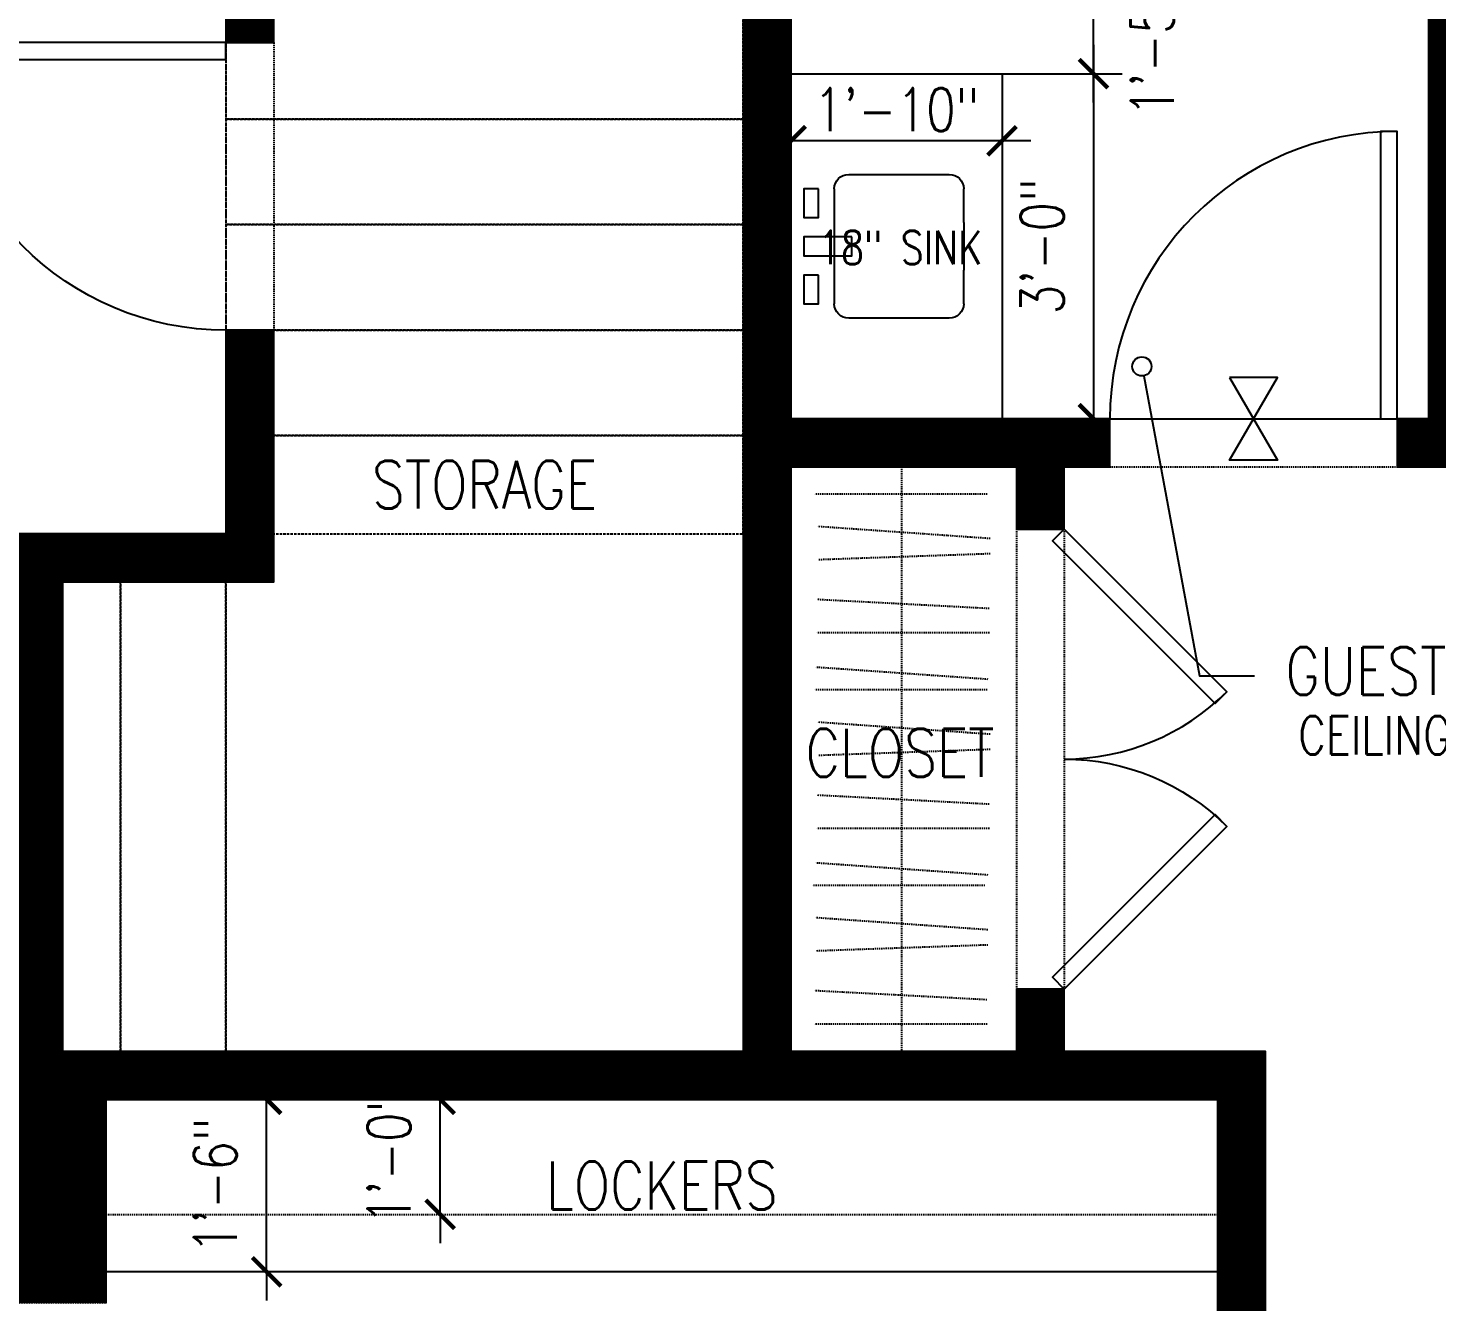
# Model space of a CAD drawing. Header units: inches. Extents: x -1 to 4116, y -71 to 1384.
# Drawn here: x 1164.7 to 1311.7, y 479 to 611.9 of the extents above; entities that cross this region are included whole.
import ezdxf
from ezdxf.enums import TextEntityAlignment as Align

# ---------------------------------------------------------------- set-up
doc = ezdxf.new("R2010")
doc.units = ezdxf.units.IN
doc.header["$MEASUREMENT"] = 0
doc.linetypes.add('DASHED2', pattern=[0.375, 0.25, -0.125])
doc.linetypes.add('HIDDEN2', pattern=[0.1875, 0.125, -0.0625])
doc.layers.get('DEFPOINTS').update_dxf_attribs({"color": 92, "lineweight": 15})
for name, color, linetype in [('A-ANNO', 3, 'Continuous'), ('A-ANNO-CLNG-HT-NEW', 2, 'Continuous'), ('A-ANNO-ROOMTAG-NEW', 2, 'Continuous'), ('A-CASE-NEW', 2, 'Continuous'), ('A-CASE-OVER', 1, 'HIDDEN2'), ('A-CLNG-HEAD', 1, 'HIDDEN2'), ('A-DIM-CONS', 2, 'Continuous'), ('A-DOOR-NEW', 2, 'Continuous'), ('A-FLOR-SILL', 8, 'Continuous'), ('A-FLOR-STRS', 2, 'Continuous'), ('A-PFIX', 2, 'Continuous'), ('A-WALL-HTCH-F', 252, 'Continuous'), ('A-WALL-NEW', 4, 'Continuous')]:
    doc.layers.add(name, color=color, linetype=linetype)
doc.styles.add('ccTXT', font='ROMANS.shx', dxfattribs={"width": 0.8})
doc.dimstyles.new('DIM48$0', dxfattribs={"dimscale": 48, "dimtxt": 0.09375, "dimasz": 0.0625, "dimexe": 0.0625, "dimexo": 0.0625, "dimgap": 0.0625, "dimtad": 0, "dimdec": 8, "dimrnd": 0.125, "dimzin": 3, "dimdsep": 46, "dimlunit": 4, "dimtxsty": 'ccTXT', "dimblk": 'ARCHTICK', "dimblk1": 'ARCHTICK', "dimblk2": 'ARCHTICK', "dimsah": 1, "dimcen": 0.09375, "dimdle": 0.0625, "dimclrd": 2, "dimclre": 1, "dimclrt": 256, "dimadec": 0, "dimazin": 0, "dimtfac": 0.6, "dimtdec": 4, "dimtix": 1, "dimtmove": 2, "dimatfit": 3, "dimldrblk": 'ARCHTICK', "dimfxl": 1, "dimtvp": 1, "dimfrac": 2, "dimtolj": 1, "dimtzin": 0, "dimarcsym": 0})

# ---------------------------------------------------------------- blocks, each defined once
blk = doc.blocks.new('_ArchTick')
at = {"color": 0, "linetype": 'ByBlock', "const_width": 0.15}
blk.add_lwpolyline([(-0.5, -0.5), (0.5, 0.5)], dxfattribs=at)
blk = doc.blocks.new('*D74')
at = {"layer": 'A-DIM-CONS', "color": 2, "lineweight": -2, "transparency": 16777216}
for p, q in [((1189.57, 500.12), (1189.57, 503.12)), ((1189.57, 482.12), (1189.57, 500.12)), ((1189.57, 482.12), (1189.57, 479.12))]:
    blk.add_line(p, q, dxfattribs=at)
at = {"layer": 'DEFPOINTS', "color": 0, "transparency": 16777216}
for p in [(1189.57, 500.12), (1189.57, 500.12), (1189.57, 482.12)]:
    blk.add_point(p, dxfattribs=at)
at = {"layer": 'A-DIM-CONS', "color": 2, "lineweight": -2, "transparency": 16777216, "xscale": 3, "yscale": 3, "zscale": 3}
for p, rotation in [((1189.57, 500.12), 270), ((1189.57, 482.12), 90)]:
    blk.add_blockref('_ArchTick', p, dxfattribs=dict(at, rotation=rotation))
at = {"layer": 'A-DIM-CONS', "transparency": 16777216, "insert": (1184.21, 491.12), "char_height": 4.5, "attachment_point": 5, "rotation": 90, "style": 'ccTXT'}
blk.add_mtext('\\A1;1\'-6"', dxfattribs=at)
blk = doc.blocks.new('*D75')
at = {"layer": 'A-DIM-CONS', "color": 2, "lineweight": -2, "transparency": 16777216}
for p, q in [((1207.69, 500.12), (1207.69, 503.12)), ((1207.69, 488.12), (1207.69, 500.12)), ((1207.69, 488.12), (1207.69, 485.12))]:
    blk.add_line(p, q, dxfattribs=at)
at = {"layer": 'DEFPOINTS', "color": 0, "transparency": 16777216}
for p in [(1207.69, 500.12), (1207.69, 500.12), (1207.69, 488.12)]:
    blk.add_point(p, dxfattribs=at)
at = {"layer": 'A-DIM-CONS', "color": 2, "lineweight": -2, "transparency": 16777216, "xscale": 3, "yscale": 3, "zscale": 3}
for p, rotation in [((1207.69, 500.12), 270), ((1207.69, 488.12), 90)]:
    blk.add_blockref('_ArchTick', p, dxfattribs=dict(at, rotation=rotation))
at = {"layer": 'A-DIM-CONS', "transparency": 16777216, "insert": (1202.34, 494.12), "char_height": 4.5, "attachment_point": 5, "rotation": 90, "style": 'ccTXT'}
blk.add_mtext('\\A1;1\'-0"', dxfattribs=at)
blk = doc.blocks.new('*U120')
at = {"linetype": 'ByBlock'}
blk.add_lwpolyline([(0, 0), (0, -30), (-1.75, -30), (-1.75, 0)], close=True, dxfattribs=at)
blk.add_arc((0, 0), 30, 180, 270, dxfattribs=at)
blk = doc.blocks.new('*U105')
at = {"color": 0}
for p, q in [((16.5, 7.5), (6, 7.5)), ((4.5, -2.5), (4.5, 2.5)), ((18, -2.5), (18, 2.5)), ((6, -7.5), (16.5, -7.5))]:
    blk.add_line(p, q, dxfattribs=at)
at = {"color": 0, "linetype": 'ByBlock'}
for p, q in [((4.5, 2.5), (4.5, 6)), ((18, 6), (18, 2.5)), ((4.5, -6), (4.5, -2.5)), ((18, -2.5), (18, -6))]:
    blk.add_line(p, q, dxfattribs=at)
for centre, start, end in [((6, 6), 90, 180), ((16.5, 6), 0, 90), ((6, -6), 180, 270), ((16.5, -6), 270, 0)]:
    blk.add_arc(centre, 1.5, start, end, dxfattribs=at)
blk = doc.blocks.new('*U103')
at = {"color": 0, "linetype": 'ByBlock'}
for points in [[(-6, -0.5), (-6, 1), (-3, 1), (-3, -0.5)], [(-1, -4), (-1, 1), (1, 1), (1, -4)], [(3, -0.5), (3, 1), (6, 1), (6, -0.5)]]:
    blk.add_lwpolyline(points, close=True, dxfattribs=at)
blk = doc.blocks.new('*U180')
at = {"linetype": 'ByBlock'}
blk.add_lwpolyline([(0, 0), (-16.97, -16.97), (-18.21, -15.73), (-1.24, 1.24)], close=True, dxfattribs=at)
blk.add_arc((0, 0), 24, 180, 225, dxfattribs=at)
blk = doc.blocks.new('*U179')
at = {"linetype": 'ByBlock'}
blk.add_lwpolyline([(0, 0), (-16.97, -16.97), (-18.21, -15.73), (-1.24, 1.24)], close=True, dxfattribs=at)
blk.add_arc((0, 0), 24, 180, 225, dxfattribs=at)
blk = doc.blocks.new('*U184')
at = {"linetype": 'ByBlock'}
blk.add_lwpolyline([(0, 0), (0, 29.99), (-1.75, 29.99), (-1.75, 0)], close=True, dxfattribs=at)
blk.add_arc((0, 0), 29.99, 90, 180, dxfattribs=at)
blk = doc.blocks.new('*U283')
at = {"layer": 'A-FLOR-SILL'}
blk.add_line((-15, 0), (15, 0), dxfattribs=at)
blk.add_lwpolyline([(-2.51, 4.32), (2.51, -4.32), (-2.51, -4.32), (2.51, 4.32)], close=True, dxfattribs=at)
blk = doc.blocks.new('*D545')
at = {"layer": 'A-DIM-CONS', "color": 2, "lineweight": -2, "transparency": 16777216}
blk.add_line((1269.31, 600.13), (1241.31, 600.13), dxfattribs=at)
at = {"layer": 'DEFPOINTS', "color": 0, "transparency": 16777216}
for p in [(1244.31, 600.13), (1244.31, 600.13), (1266.31, 600.13)]:
    blk.add_point(p, dxfattribs=at)
at = {"layer": 'A-DIM-CONS', "color": 2, "lineweight": -2, "transparency": 16777216, "xscale": 3, "yscale": 3, "zscale": 3, "rotation": 180}
blk.add_blockref('_ArchTick', (1244.31, 600.13), dxfattribs=at)
at = {"layer": 'A-DIM-CONS', "color": 2, "lineweight": -2, "transparency": 16777216, "xscale": 3, "yscale": 3, "zscale": 3}
blk.add_blockref('_ArchTick', (1266.31, 600.13), dxfattribs=at)
at = {"layer": 'A-DIM-CONS', "transparency": 16777216, "insert": (1255.31, 603.38), "char_height": 4.5, "attachment_point": 5, "style": 'ccTXT'}
blk.add_mtext('\\A1;1\'-10"', dxfattribs=at)
blk = doc.blocks.new('*D546')
at = {"layer": 'A-DIM-CONS', "color": 2, "lineweight": -2, "transparency": 16777216}
blk.add_line((1275.86, 610.12), (1275.86, 568.12), dxfattribs=at)
at = {"layer": 'A-DIM-CONS', "color": 1, "lineweight": -2, "transparency": 16777216}
for p, q in [((1269.31, 607.12), (1278.86, 607.12)), ((1269.31, 571.12), (1278.86, 571.12))]:
    blk.add_line(p, q, dxfattribs=at)
at = {"layer": 'DEFPOINTS', "color": 0, "transparency": 16777216}
for p in [(1266.31, 607.12), (1266.31, 571.12), (1275.86, 571.12)]:
    blk.add_point(p, dxfattribs=at)
at = {"layer": 'A-DIM-CONS', "color": 2, "lineweight": -2, "transparency": 16777216, "xscale": 3, "yscale": 3, "zscale": 3}
for p, rotation in [((1275.86, 607.12), 90), ((1275.86, 571.12), 270)]:
    blk.add_blockref('_ArchTick', p, dxfattribs=dict(at, rotation=rotation))
at = {"layer": 'A-DIM-CONS', "transparency": 16777216, "insert": (1270.51, 589.12), "char_height": 4.5, "attachment_point": 5, "rotation": 90, "style": 'ccTXT'}
blk.add_mtext('\\A1;3\'-0"', dxfattribs=at)
blk = doc.blocks.new('*D554')
at = {"layer": 'A-DIM-CONS', "color": 2, "lineweight": -2, "transparency": 16777216}
blk.add_line((1275.86, 604.12), (1275.86, 627.37), dxfattribs=at)
at = {"layer": 'A-DIM-CONS', "color": 1, "lineweight": -2, "transparency": 16777216}
for p, q in [((1247.31, 624.37), (1278.86, 624.37)), ((1247.31, 607.12), (1278.86, 607.12))]:
    blk.add_line(p, q, dxfattribs=at)
at = {"layer": 'DEFPOINTS', "color": 0, "transparency": 16777216}
for p in [(1244.31, 624.37), (1275.86, 624.37), (1244.31, 607.12)]:
    blk.add_point(p, dxfattribs=at)
at = {"layer": 'A-DIM-CONS', "color": 2, "lineweight": -2, "transparency": 16777216, "xscale": 3, "yscale": 3, "zscale": 3}
for p, rotation in [((1275.86, 624.37), 90), ((1275.86, 607.12), 270)]:
    blk.add_blockref('_ArchTick', p, dxfattribs=dict(at, rotation=rotation))
at = {"layer": 'A-DIM-CONS', "transparency": 16777216, "insert": (1282.73, 615.74), "char_height": 4.5, "attachment_point": 5, "rotation": 90, "style": 'ccTXT'}
blk.add_mtext('\\A1;1\'-5 1/4"', dxfattribs=at)

msp = doc.modelspace()

# ---------------------------------------------------------------- hatches: boundary and pattern name
at = {"layer": 'A-WALL-HTCH-F'}
h = msp.add_hatch(dxfattribs=at)
h.set_pattern_fill('ANSI31', color=256)
h.set_pattern_definition([(45, (344.39756, 69.81976), (-0.088388348, 0.088388348), [])])
h.paths.add_polyline_path([(868.06377117, 1221.86544828), (844.06377117, 1221.86544828), (844.06377117, 1197.86544828), (868.06377117, 1197.86544828)])
h.paths.add_polyline_path([(864.56377117, 1201.36544828), (847.56377117, 1201.36544828), (847.56377117, 1218.36544828), (864.56377117, 1218.36544828)], flags=16)
h.paths.add_polyline_path([(1028.06377117, 1221.86544828), (1004.06377117, 1221.86544828), (1004.06377117, 1197.86544828), (1028.06377117, 1197.86544828)])
h.paths.add_polyline_path([(1007.56377117, 1218.36544828), (1024.56377117, 1218.36544828), (1024.56377117, 1201.36544828), (1007.56377117, 1201.36544828)], flags=16)
h.paths.add_polyline_path([(1188.06377117, 1221.86544828), (1164.06377117, 1221.86544828), (1164.06377117, 1197.86544828), (1188.06377117, 1197.86544828)])
h.paths.add_polyline_path([(1167.56377117, 1218.36544828), (1184.56377117, 1218.36544828), (1184.56377117, 1201.36544828), (1167.56377117, 1201.36544828)], flags=16)
h.paths.add_polyline_path([(1044.06377117, 273.86544828), (1020.06377117, 273.86544828), (1020.06377117, 249.86544828), (1044.06377117, 249.86544828)])
h.paths.add_polyline_path([(1040.56377117, 253.36544828), (1023.56377117, 253.36544828), (1023.56377117, 270.36544828), (1040.56377117, 270.36544828)], flags=16)
h.paths.add_polyline_path([(1163.31377117, 273.86544828), (1152.06377117, 273.86544828), (1152.06377117, 249.86544828), (1163.31377117, 249.86544828), (1163.31377117, 253.36544828), (1155.56377117, 253.36544828), (1155.56377117, 270.36544828), (1163.31377117, 270.36544828)])
h.paths.add_polyline_path([(856.06377117, 326.11544828), (836.31377117, 326.11544828), (836.31377117, 350.07893897), (831.31377117, 350.07893897), (831.31377117, 321.11544828), (856.06377117, 321.11544828)])
h.paths.add_polyline_path([(908.06377117, 326.11544828), (904.06377117, 326.11544828), (904.06377117, 321.11544828), (908.06377117, 321.11544828)])
h.paths.add_polyline_path([(960.06377117, 326.11544828), (956.06377117, 326.11544828), (956.06377117, 321.11544828), (960.06377117, 321.11544828)])
h.paths.add_polyline_path([(836.31377117, 460.1519576), (831.31377117, 460.1519576), (831.31377117, 374.07893897), (836.31377117, 374.07893897)])
h.paths.add_polyline_path([(1212.56377117, 504.36544828), (1167.56377117, 504.36544828), (1167.56377117, 504.86544828), (1164.06377117, 504.86544828), (1164.06377117, 501.36544828), (1166.06377117, 501.36544828), (1166.06377117, 503.63852295), (1167.56377117, 503.63852295), (1167.56377117, 501.36544828), (1204.56377117, 501.36544828), (1204.56377117, 500.86544828), (1208.06377117, 500.86544828), (1208.06377117, 501.36544828), (1212.56377117, 501.36544828)], flags=17)
h.paths.add_polyline_path([(1212.56377117, 504.86544828), (1204.56377117, 504.86544828), (1186.06377117, 504.86544828), (1186.06377117, 504.36544828), (1212.56377117, 504.36544828)], flags=16)
edge = h.paths.add_edge_path(flags=17)
edge.add_line((1212.56488726, 505.11544828), (1186.06377117, 505.11544828))
edge.add_line((1186.06377117, 505.11544828), (1186.06377117, 504.86544828))
edge.add_line((1186.06377117, 504.86544828), (1204.56377117, 504.86544828))
edge.add_line((1204.56377117, 504.86544828), (1212.56377117, 504.86544828))
edge.add_arc((1240.56377117, 504.86544828), 28, 179.4884237428, 180, ccw=False)
h.paths.add_polyline_path([(1172.56377117, 681.86544828), (1167.56377117, 681.86544828), (1167.56377117, 704.36544828), (1172.56377117, 704.36544828)], flags=16)
h.paths.add_polyline_path([(1208.06377117, 500.86544828), (1204.56377117, 500.86544828), (1204.56377117, 500.11544828), (1208.06377117, 500.11544828)], flags=17)
h.paths.add_polyline_path([(1172.81377117, 495.86544828), (1172.06377117, 495.86544828), (1172.06377117, 486.86544828), (1172.81377117, 486.86544828)], flags=17)
h.paths.add_polyline_path([(1172.81377117, 500.11544828), (1204.56377117, 500.11544828), (1204.56377117, 500.86544828), (1172.06377117, 500.86544828), (1172.06377117, 495.86544828), (1172.81377117, 495.86544828)], flags=16)
h.paths.add_polyline_path([(1172.06377117, 486.86544828), (1167.56377117, 486.86544828), (1167.56377117, 478.86544828), (1172.06377117, 478.86544828)], flags=17)
h.paths.add_polyline_path([(1172.81377117, 486.86544828), (1172.06377117, 486.86544828), (1172.06377117, 482.86544828), (1172.81377117, 482.86544828)], flags=17)
h.paths.add_polyline_path([(1172.81377117, 482.86544828), (1172.06377117, 482.86544828), (1172.06377117, 478.86544828), (1172.81377117, 478.86544828)], flags=17)
h.paths.add_polyline_path([(1167.56377117, 501.36544828), (1166.06377117, 501.36544828), (1166.06377117, 478.86544828), (1167.56377117, 478.86544828)], flags=17)
h.paths.add_polyline_path([(1166.06377117, 486.86544828), (1164.06377117, 486.86544828), (1164.06377117, 478.86544828), (1166.06377117, 478.86544828)], flags=17)
h.paths.add_polyline_path([(1164.06377117, 504.36544828), (1163.31377117, 504.36544828), (1163.31377117, 478.86544828), (1164.06377117, 478.86544828)], flags=17)
h.paths.add_polyline_path([(1166.06377117, 495.86544828), (1164.06377117, 495.86544828), (1164.06377117, 486.86544828), (1166.06377117, 486.86544828)], flags=17)
h.paths.add_polyline_path([(1166.06377117, 501.36544828), (1164.06377117, 501.36544828), (1164.06377117, 495.86544828), (1166.06377117, 495.86544828)], flags=17)
h.paths.add_polyline_path([(1172.06377117, 500.86544828), (1204.56377117, 500.86544828), (1204.56377117, 501.36544828), (1167.56377117, 501.36544828), (1167.56377117, 495.86544828), (1172.06377117, 495.86544828)], flags=17)
h.paths.add_polyline_path([(1172.06377117, 495.86544828), (1167.56377117, 495.86544828), (1167.56377117, 486.86544828), (1172.06377117, 486.86544828)], flags=17)
h.paths.add_polyline_path([(1167.56377117, 503.63852295), (1166.06377117, 503.63852295), (1166.06377117, 501.36544828), (1167.56377117, 501.36544828)], flags=16)
h.paths.add_polyline_path([(1168.31377117, 554.11544828), (1190.31377117, 554.11544828), (1190.31377117, 580.36544828), (1185.31377117, 580.36544828), (1185.31377117, 559.11544828), (1163.31377117, 559.11544828), (1163.31377117, 506.36544828), (1164.06377117, 506.36544828), (1164.06377117, 504.86544828), (1175.06377117, 504.86544828), (1175.06377117, 505.11544828), (1168.31377117, 505.11544828)], flags=17)
h.paths.add_polyline_path([(1164.06377117, 504.86544828), (1164.06377117, 506.36544828), (1163.31377117, 506.36544828), (1163.31377117, 504.36544828), (1164.06377117, 504.36544828)], flags=17)
h.paths.add_polyline_path([(1175.06377117, 504.86544828), (1167.56377117, 504.86544828), (1167.56377117, 504.36544828), (1175.06377117, 504.36544828)], flags=16)
h.paths.add_polyline_path([(1186.06377117, 504.86544828), (1175.06377117, 504.86544828), (1175.06377117, 504.36544828), (1186.06377117, 504.36544828)], flags=16)
h.paths.add_polyline_path([(1186.06377117, 505.11544828), (1175.06377117, 505.11544828), (1175.06377117, 504.86544828), (1186.06377117, 504.86544828)], flags=16)
h.paths.add_polyline_path([(1168.31377117, 418.1169859), (1168.31377117, 444.36544828), (1172.81914228, 444.36544828), (1172.81914228, 423.11544828), (1209.06377117, 423.11544828), (1209.06377117, 418.1169859)])
h.paths.add_polyline_path([(1253.06914228, 423.1169859), (1241.06377117, 423.1169859), (1241.06377117, 418.11544828), (1253.06914228, 418.11544828)])
h.paths.add_polyline_path([(1244.31377117, 398.11544828), (1249.31377117, 398.11544828), (1249.31377117, 394.1169859), (1288.81377117, 394.1169859), (1288.81377117, 398.11544828), (1293.81913633, 398.11536314), (1293.82618755, 360.6163898), (1288.8191421, 360.6163898), (1288.8191421, 389.1169859), (1244.31377117, 389.1169859)])
h.paths.add_polyline_path([(1288.81914228, 436.11544828), (1288.81914228, 423.1169859), (1285.06914228, 423.1169859), (1285.06914228, 418.1169859), (1288.81377117, 418.1169859), (1288.81377117, 403.11544828), (1293.81914228, 403.11544816), (1293.81914109, 436.11544828)])
h.paths.add_polyline_path([(1288.81914228, 441.11544828), (1288.81914228, 445.61544828), (1293.81377117, 445.61544828), (1293.81377117, 441.11544828)])
h.paths.add_polyline_path([(1336.31377117, 441.11544828), (1368.31377117, 441.11544828), (1368.31377117, 436.11544828), (1365.81377117, 436.11544828), (1365.81377117, 398.11544828), (1357.31377117, 398.11544828), (1357.31377117, 403.11544828), (1360.81377117, 403.11544828), (1360.81377117, 436.11544828), (1336.31377117, 436.11544828)])
h.paths.add_polyline_path([(1168.31377099, 325.11792741), (1288.8191421, 325.11792741), (1288.8191421, 328.6163898), (1293.81795388, 328.61630476), (1293.81795388, 319.11792741), (1168.31377099, 319.11792741)])
h.paths.add_polyline_path([(1483.81377117, 460.36544828), (1488.81377117, 460.36544828), (1488.81377117, 470.61544828), (1483.81377117, 470.61544828)])
h.paths.add_polyline_path([(1483.81377117, 561.61544828), (1488.81377117, 561.61544828), (1488.81377117, 603.61544828), (1483.81377117, 603.61544828), (1483.81377117, 577.11544828), (1315.81377117, 577.11544828), (1315.81377117, 677.61544828), (1310.81377117, 677.61544828), (1310.81377117, 571.11544828), (1307.56377117, 571.11544828), (1307.56377117, 566.11544828), (1315.81377117, 566.11544828), (1315.81377117, 572.11544828), (1483.81377117, 572.11544828), (1483.81377117, 561.61544828), (1488.81377117, 561.61544828)])
h.paths.add_polyline_path([(1308.81377116, 682.61544828), (1308.81377116, 708.61544828), (1370.56377117, 708.61544828), (1370.56377117, 707.36544828), (1339.56377117, 707.36544828), (1339.56377117, 704.86544828), (1370.56377117, 704.86544828), (1370.56377117, 703.61544828), (1315.81377117, 703.61544828), (1315.81377117, 682.61544828), (1311.56377117, 682.61544828), (1311.56377117, 702.11544828), (1311.56377117, 682.61544828)])
h.paths.add_polyline_path([(1483.81377117, 734.36544828), (1483.81377117, 708.61544828), (1429.06377117, 708.61544828), (1429.06377117, 707.36544828), (1459.31377117, 707.36544828), (1459.31377117, 704.86544828), (1429.06377117, 704.86544828), (1429.06377117, 703.61544828), (1483.81377117, 703.61544828), (1483.81377117, 681.86544828), (1488.81377117, 681.86544828), (1488.81377117, 734.36544828)])
h.paths.add_polyline_path([(1483.81377117, 830.36544828), (1483.81377117, 782.36544828), (1488.81377117, 782.36544828), (1488.81377117, 811.61544828), (1506.81377117, 811.61544828), (1506.81377117, 897.11544828), (1488.81377117, 897.11544828), (1488.81377117, 926.36544828), (1483.81377117, 926.36544828), (1483.81377117, 878.36544828), (1488.06377117, 878.36544828), (1488.06377117, 892.86544828), (1502.56377117, 892.86544828), (1502.56377117, 815.86544828), (1488.06377117, 815.86544828), (1488.06377117, 830.36544828)])
h.paths.add_polyline_path([(1398.06377117, 1001.61544828), (1398.06377117, 1006.61544828), (1488.81377117, 1006.61544828), (1488.81377117, 974.36544828), (1483.81377117, 974.36544828), (1483.81377117, 1001.61544828), (1414.06377117, 1001.61544828)])
h.paths.add_polyline_path([(1172.06377117, 1006.61544828), (1254.06377117, 1006.61544828), (1254.06377117, 1001.61544828), (1172.06377117, 1001.61544828)])
h.paths.add_polyline_path([(1012.06377117, 1006.61544828), (1028.06377117, 1006.61544828), (1028.06377117, 1001.61544828), (1012.06377117, 1001.61544828)])
h.paths.add_polyline_path([(868.06377117, 1006.61544828), (868.06377117, 1001.61544828), (836.31377117, 1001.61544828), (836.31377117, 915.86544828), (831.31377117, 915.86544828), (831.31377117, 1006.61544828)])
h.paths.add_polyline_path([(831.31377117, 879.86544828), (836.31377117, 879.86544828), (836.31377117, 804.36544828), (831.31377117, 804.36544828)])
h.paths.add_polyline_path([(831.31377117, 768.36544828), (831.31377117, 671.36544828), (836.31377117, 671.36544828), (836.31377117, 677.61544828), (867.56377117, 677.61544828), (867.56377117, 678.86544828), (835.31377117, 678.86544828), (835.31377117, 681.36544828), (867.56377117, 681.36544828), (867.56377117, 682.61544828), (836.31377117, 682.61544828), (836.31377117, 768.36544828)])
h.paths.add_polyline_path([(899.56377117, 682.61544828), (976.06377117, 682.61544828), (976.06377117, 677.61544828), (976.31377117, 677.61544828), (976.31377117, 647.36544828), (971.31377117, 647.36544828), (971.31377117, 677.61544828), (899.56377117, 677.61544828)])
h.paths.add_polyline_path([(1027.81377117, 508.11544828), (1027.81377117, 443.11544828), (1032.81377117, 443.11544828), (1032.81377117, 669.11544828), (1038.81377117, 669.11544828), (1038.81377117, 677.61544828), (1034.56377117, 677.61544828), (1034.56377117, 673.36544828), (1032.06377117, 673.36544828), (1032.06377117, 677.61544828), (1027.81377117, 677.61544828), (1027.81377117, 577.11544828), (976.31377117, 577.11544828), (976.31377117, 605.36544828), (971.31377117, 605.36544828), (971.31377117, 577.11544828), (836.31377117, 577.11544828), (836.31377117, 639.36544828), (831.31377117, 639.36544828), (831.31377117, 560.61544828), (836.31377117, 560.61544828), (836.31377117, 572.11544828), (911.31377117, 572.11544828), (911.31377117, 544.11544828), (912.56377117, 544.11544828), (912.56377117, 573.11544828), (915.06377117, 573.11544828), (915.06377117, 544.11544828), (916.31377117, 544.11544828), (916.31377117, 572.11544828), (958.31377117, 572.11544828), (958.31377117, 513.11544828), (955.06377117, 513.11544828), (955.06377117, 508.11544828), (966.56377117, 508.11544828), (966.56377117, 513.11544828), (963.31377117, 513.11544828), (963.31377117, 572.11544828), (1027.81377117, 572.11544828), (1027.81377117, 513.11544828), (996.56377117, 513.11544828), (996.56377117, 508.11544828)])
h.paths.add_polyline_path([(916.31377117, 513.11544828), (925.06377117, 513.11544828), (925.06377117, 508.11544828), (836.31377117, 508.11544828), (836.31377117, 484.1519576), (831.31377117, 484.1519576), (831.31377117, 524.61544828), (836.31377117, 524.61544828), (836.31377117, 513.11544828), (911.31377117, 513.11544828), (911.31377117, 516.11544828), (916.31377117, 516.11544828)], flags=17)
h.paths.add_polyline_path([(1027.81377117, 326.11544828), (1027.81377117, 345.86544828), (1032.81377117, 345.86544828), (1032.81377117, 350.11544828), (1074.06377117, 350.11544828), (1074.06377117, 345.11544828), (1032.81377117, 345.11544828), (1032.81377117, 321.11544828), (1008.06377117, 321.11544828), (1008.06377117, 326.11544828)])
h.paths.add_polyline_path([(1122.06377117, 350.11544828), (1163.31377117, 350.11544828), (1163.31377117, 345.11544828), (1122.06377117, 345.11544828)])
h.paths.add_polyline_path([(1032.81377117, 682.61544828), (1032.81377117, 708.61544828), (1019.31377117, 708.61544828), (1019.31377117, 682.61544828), (1023.56377117, 682.61544828), (1023.56377117, 703.61544828), (1028.56377117, 703.61544828), (1028.56377117, 682.61544828)])
h.paths.add_polyline_path([(1027.81377119, 383.11544828), (1032.81377117, 383.11544828), (1032.81377117, 353.36544828), (1027.81377119, 353.36544828)])
h.paths.add_polyline_path([(1164.06377117, 673.36544828), (1161.56377117, 673.36544828), (1161.56377117, 678.36544828), (1164.06377117, 678.36544828)], flags=16)
edge = h.paths.add_edge_path()
edge.add_line((1293.81377117, 505.11544828), (1272.81377117, 505.11544828))
edge.add_line((1272.81377117, 505.11544828), (1272.81377117, 511.61544828))
edge.add_line((1272.81377117, 511.61544828), (1267.81377117, 511.61544828))
edge.add_line((1267.81377117, 511.61544828), (1267.81377117, 505.11544828))
edge.add_line((1267.81377117, 505.11544828), (1244.31377117, 505.11544828))
edge.add_line((1244.31377117, 505.11544828), (1244.31377117, 566.11544828))
edge.add_line((1244.31377117, 566.11544828), (1267.81377117, 566.11544828))
edge.add_line((1267.81377117, 566.11544828), (1267.81377117, 559.61544828))
edge.add_line((1267.81377117, 559.61544828), (1272.81377117, 559.61544828))
edge.add_line((1272.81377117, 559.61544828), (1272.81377117, 566.11544828))
edge.add_line((1272.81377117, 566.11544828), (1277.56377117, 566.11544828))
edge.add_line((1277.56377117, 566.11544828), (1277.56377117, 571.11544828))
edge.add_line((1277.56377117, 571.11544828), (1244.31377117, 571.11544828))
edge.add_line((1244.31377117, 571.11544828), (1244.31377117, 677.61544828))
edge.add_line((1244.31377117, 677.61544828), (1243.06377117, 677.61544828))
edge.add_line((1243.06377117, 677.61544828), (1243.06377117, 682.61544828))
edge.add_line((1243.06377117, 682.61544828), (1176.81377117, 682.61544828))
edge.add_line((1176.81377117, 682.61544828), (1176.81377117, 708.61544828))
edge.add_line((1176.81377117, 708.61544828), (1163.31377117, 708.61544828))
edge.add_line((1163.31377117, 708.61544828), (1163.31377117, 682.61544828))
edge.add_line((1163.31377117, 682.61544828), (1157.31377117, 682.61544828))
edge.add_line((1157.31377117, 682.61544828), (1157.31377117, 669.11544828))
edge.add_line((1157.31377117, 669.11544828), (1163.31377117, 669.11544828))
edge.add_line((1163.31377117, 669.11544828), (1163.31377117, 665.86544828))
edge.add_line((1163.31377117, 665.86544828), (1168.31377117, 665.86544828))
edge.add_line((1168.31377117, 665.86544828), (1168.31377117, 677.61544828))
edge.add_line((1168.31377117, 677.61544828), (1239.31377117, 677.61544828))
edge.add_line((1239.31377117, 677.61544828), (1239.31377117, 618.61544828))
edge.add_line((1239.31377117, 618.61544828), (1190.31377117, 618.61544828))
edge.add_line((1190.31377117, 618.61544828), (1190.31377117, 628.61544828))
edge.add_line((1190.31377117, 628.61544828), (1168.31377117, 628.61544828))
edge.add_line((1168.31377117, 628.61544828), (1168.31377117, 635.86544828))
edge.add_line((1168.31377117, 635.86544828), (1163.31377117, 635.86544828))
edge.add_line((1163.31377117, 635.86544828), (1163.31377117, 623.61544828))
edge.add_line((1163.31377117, 623.61544828), (1185.31377117, 623.61544828))
edge.add_line((1185.31377117, 623.61544828), (1185.31377117, 610.36544828))
edge.add_line((1185.31377117, 610.36544828), (1190.31377117, 610.36544828))
edge.add_line((1190.31377117, 610.36544828), (1190.31377117, 613.61544828))
edge.add_line((1190.31377117, 613.61544828), (1239.31377117, 613.61544828))
edge.add_line((1239.31377117, 613.61544828), (1239.31377117, 505.11544828))
edge.add_line((1239.31377117, 505.11544828), (1212.56488726, 505.11544828))
edge.add_arc((1240.56377117, 504.86544828), 28.00000001, 179.4884237429, 179.9999999999)
edge.add_line((1212.56377117, 504.86544828), (1212.56377117, 501.36544828))
edge.add_line((1212.56377117, 501.36544828), (1208.06377117, 501.36544828))
edge.add_line((1208.06377117, 501.36544828), (1208.06377117, 500.11544828))
edge.add_line((1208.06377117, 500.11544828), (1288.81377117, 500.11544828))
edge.add_line((1288.81377117, 500.11544828), (1288.81377117, 477.61544828))
edge.add_line((1288.81377117, 477.61544828), (1293.81377117, 477.61544828))
edge.add_line((1293.81377117, 477.61544828), (1293.81377117, 505.11544828))

# ---------------------------------------------------------------- linework, layer by layer
at = {"layer": 'A-ANNO-ROOMTAG-NEW', "elevation": 0.27330226}
msp.add_lwpolyline([(1281.13015786, 575.6102488), (1286.9374731, 544.31790609), (1292.67164704, 544.31790609)], dxfattribs=at)
at = {"layer": 'A-ANNO-ROOMTAG-NEW'}
msp.add_circle((1280.91079328, 576.58589176, 0.27330226), 1, dxfattribs=at)
at = {"layer": 'A-CASE-NEW', "elevation": 0.27330226}
msp.add_lwpolyline([(1244.31377117, 607.11544828), (1266.31377117, 607.11544828), (1266.31377117, 571.11544828)], dxfattribs=at)
msp.add_lwpolyline([(1172.81377117, 500.11544828), (1288.81377117, 500.11544828), (1288.81377117, 482.11544828), (1172.81377117, 482.11544828)], close=True, dxfattribs=at)
at = {"layer": 'A-CASE-OVER'}
for p, q in [((1255.81377117, 566.11544828, 0.27330226), (1255.81377117, 505.11544828, 0.27330226)), ((1264.77718463, 563.25853188, 0.27330226), (1246.77718463, 563.25853188, 0.27330226)), ((1265.06274113, 558.62078657, 0.27330226), (1247.10658822, 559.87640309, 0.27330226)), ((1265.0915163, 557.03371391, 0.27330226), (1247.10248142, 556.40552297, 0.27330226)), ((1264.98354026, 551.31902605, 0.27330226), (1247.00820863, 552.26107327, 0.27330226)), ((1264.99587445, 548.79004966, 0.27330226), (1246.99587445, 548.79004966, 0.27330226)), ((1264.84405131, 543.93690925, 0.27330226), (1246.8878984, 545.19252577, 0.27330226)), ((1264.77718463, 542.84125767, 0.27330226), (1246.77718463, 542.84125767, 0.27330226)), ((1265.06274113, 538.20351236, 0.27330226), (1247.10658822, 539.45912888, 0.27330226)), ((1265.0915163, 536.6164397, 0.27330226), (1247.10248142, 535.98824876, 0.27330226)), ((1264.98354026, 530.90175184, 0.27330226), (1247.00820863, 531.84379906, 0.27330226)), ((1264.99587445, 528.37277545, 0.27330226), (1246.99587445, 528.37277545, 0.27330226)), ((1264.84405131, 523.51963504, 0.27330226), (1246.8878984, 524.77525156, 0.27330226)), ((1264.53602603, 522.44084691, 0.27330226), (1246.53602603, 522.44084691, 0.27330226)), ((1264.82158253, 517.8031016, 0.27330226), (1246.86542962, 519.05871813, 0.27330226)), ((1264.8503577, 516.21602894, 0.27330226), (1246.86132282, 515.587838, 0.27330226)), ((1264.74238166, 510.50134109, 0.27330226), (1246.76705003, 511.4433883, 0.27330226)), ((1264.75471585, 507.97236469, 0.27330226), (1246.75471585, 507.97236469, 0.27330226)), ((1172.81377117, 488.11544828, 0.27330226), (1288.81377117, 488.11544828, 0.27330226))]:
    msp.add_line(p, q, dxfattribs=at)
at = {"layer": 'A-CLNG-HEAD'}
for p, q in [((1185.31377117, 610.36544828, 0.27330226), (1185.31377117, 580.38368218, 0.27330226)), ((1190.31377117, 610.36544828, 0.27330226), (1190.31377117, 580.38368218, 0.27330226)), ((1277.56377117, 571.11544828, 0.27330226), (1307.56377117, 571.11544828, 0.27330226)), ((1277.56377117, 566.11544828, 0.27330226), (1307.56377117, 566.11544828, 0.27330226)), ((1267.81377117, 559.61544828, 0.27330226), (1267.81377117, 511.61544828, 0.27330226)), ((1272.81377117, 559.61544828, 0.27330226), (1272.81377117, 511.61544828, 0.27330226))]:
    msp.add_line(p, q, dxfattribs=at)
at = {"layer": 'A-FLOR-STRS', "linetype": 'DASHED2', "transparency": 33554559, "elevation": 0.27330226}
for points in [[(1185.31377117, 602.38368218), (1239.31377117, 602.38368218), (1239.31377117, 613.38368218), (1185.31377117, 613.38368218)], [(1185.31377117, 591.38368218), (1239.31377117, 591.38368218), (1239.31377117, 602.38368218), (1185.31377117, 602.38368218)], [(1185.31377117, 580.38368218), (1239.31377117, 580.38368218), (1239.31377117, 591.38368218), (1185.31377117, 591.38368218)], [(1185.31377117, 569.38368218), (1239.31377117, 569.38368218), (1239.31377117, 580.38368218), (1185.31377117, 580.38368218)], [(1185.31377117, 559.11544828), (1239.31377117, 559.11544828), (1239.31377117, 569.38368218), (1185.31377117, 569.38368218)], [(1162.31377117, 559.11544828), (1174.31377117, 559.11544828), (1174.31377117, 505.11544828), (1162.31377117, 505.11544828)], [(1174.31377117, 559.11544828), (1185.31377117, 559.11544828), (1185.31377117, 505.11544828), (1174.31377117, 505.11544828)], [(1185.31377117, 559.11544828), (1239.31377117, 559.11544828), (1239.31377117, 505.11544828), (1185.31377117, 505.11544828)]]:
    msp.add_lwpolyline(points, close=True, dxfattribs=at)
at = {"layer": 'A-WALL-NEW', "elevation": 0.27330226}
for points in [[(1293.81377117, 477.61544828), (1293.81377117, 505.11544828), (1272.81377117, 505.11544828), (1272.81377117, 511.61544828), (1267.81377117, 511.61544828), (1267.81377117, 505.11544828), (1244.31377117, 505.11544828), (1244.31377117, 566.11544828), (1267.81377117, 566.11544828), (1267.81377117, 559.61544828), (1272.81377117, 559.61544828), (1272.81377117, 566.11544828), (1277.56377117, 566.11544828), (1277.56377117, 571.11544828), (1244.31377117, 571.11544828), (1244.31377117, 677.61544828), (1243.06377117, 677.61544828), (1243.06377117, 682.61544828), (1176.81377117, 682.61544828), (1176.81377117, 708.61544828), (1163.31377117, 708.61544828)], [(1163.31377117, 623.61544828), (1185.31377117, 623.61544828), (1185.31377117, 610.36544828), (1190.31377117, 610.36544828), (1190.31377117, 613.61544828), (1239.31377117, 613.61544828), (1239.31377117, 505.11544828), (1168.31377117, 505.11544828), (1168.31377117, 554.11544828), (1190.31377117, 554.11544828), (1190.31377117, 580.36544828), (1185.31377117, 580.36544828), (1185.31377117, 559.11544828), (1163.31377117, 559.11544828)], [(1172.81377117, 478.86544828), (1172.81377117, 500.11544828), (1288.81377117, 500.11544828), (1288.81377117, 477.61544828)]]:
    msp.add_lwpolyline(points, dxfattribs=at)
msp.add_lwpolyline([(1483.81377117, 561.61544828), (1488.81377117, 561.61544828), (1488.81377117, 603.61544828), (1483.81377117, 603.61544828), (1483.81377117, 577.11544828), (1315.81377117, 577.11544828), (1315.81377117, 677.61544828), (1310.81377117, 677.61544828), (1310.81377117, 571.11544828), (1307.56377117, 571.11544828), (1307.56377117, 566.11544828), (1315.81377117, 566.11544828), (1315.81377117, 572.11544828), (1483.81377117, 572.11544828), (1483.81377117, 561.61544828), (1488.81377117, 561.61544828)], close=True, dxfattribs=at)

# ---------------------------------------------------------------- block references
at = {"layer": 'A-DOOR-NEW', "xscale": -1}
for name, p, rotation in [('*U120', (1185.31377117, 610.36544828, 0.27330226), 270), ('*U180', (1272.81377117, 511.61544828, 0.27330226), 90)]:
    msp.add_blockref(name, p, dxfattribs=dict(at, rotation=rotation))
at = {"layer": 'A-DOOR-NEW'}
msp.add_blockref('*U184', (1307.56377117, 571.11544828, 0.27330226), dxfattribs=at)
at = {"layer": 'A-DOOR-NEW', "rotation": 90.00000000000001}
msp.add_blockref('*U179', (1272.81377117, 559.61544828, 0.27330226), dxfattribs=at)
at = {"layer": 'A-FLOR-SILL'}
msp.add_blockref('*U283', (1292.56377117, 571.11544828, 0.27330226), dxfattribs=at)
at = {"layer": 'A-PFIX', "xscale": -1}
for name, p, rotation in [('*U105', (1244.31377117, 589.11544828, 0.27330226), 180), ('*U103', (1246.6471045, 589.11544828, 0.27330226), 90)]:
    msp.add_blockref(name, p, dxfattribs=dict(at, rotation=rotation))

# ---------------------------------------------------------------- texts
at = {"layer": 'A-ANNO', "insert": (1255.68598536, 588.98730341, 0.27330226), "char_height": 3.5, "attachment_point": 5, "style": 'ccTXT'}
msp.add_mtext_dynamic_manual_height_columns('18" SINK', width=18.0362940567, gutter_width=30, heights=[0], dxfattribs=at)
at = {"layer": 'A-ANNO-CLNG-HT-NEW', "style": 'ccTXT', "width": 0.8}
msp.add_text('CEILING HT. 8\'-0"', height=4, dxfattribs=at).set_placement((1316.97695142, 540.09983298, 0.27330226), align=Align.TOP_CENTER)
at = {"layer": 'A-ANNO-ROOMTAG-NEW', "char_height": 5, "width": 59.6256749842, "attachment_point": 5, "style": 'ccTXT'}
for s, insert in [('STORAGE', (1212.31377117, 564.24956523, 0.27330226)), ('GUEST BATH 2', (1315.34431097, 544.80283519, 0.27330226)), ('CLOSET', (1255.66646404, 536.27192252, 0.27330226)), ('LOCKERS', (1230.81377117, 491.11544828, 0.27330226))]:
    msp.add_mtext(s, dxfattribs=dict(at, insert=insert))

# ---------------------------------------------------------------- dimensions: what is measured, and where the dimension line sits
at = {"layer": 'A-DIM-CONS'}
dim = msp.add_linear_dim(base=(1275.8624762083, 624.3654482844, 0.2733022636), p1=(1244.3137711654, 607.1154482844, 0.2733022636), p2=(1244.3137711654, 624.3654482844, 0.2733022636), angle=90, dimstyle='DIM48$0', dxfattribs=at)
dim.commit()
dim.dimension.update_dxf_attribs({"geometry": '*D554', "text_midpoint": (1282.7293201502, 615.7404482844, 0.2733022636), "dimtype": 160})
for base, p1, p2, picture, middle in [((1275.8624762083, 571.1154482844, 0.2733022636), (1266.3137711654, 607.1154482844, 0.2733022636), (1266.3137711654, 571.1154482844, 0.2733022636), '*D546', (1270.5053333511, 589.1154482844, 0.2733022636)), ((1189.5692268231, 500.1154482844, 0.2733022636), (1189.5692268231, 482.1154482844, 0.2733022636), (1189.5692268231, 500.1154482844, 0.2733022636), '*D74', (1184.212083966, 491.1154482844, 0.2733022636)), ((1207.6926514292, 500.1154482844, 0.2733022636), (1207.6926514292, 488.1154482844, 0.2733022636), (1207.6926514292, 500.1154482844, 0.2733022636), '*D75', (1202.335508572, 494.1154482844, 0.2733022636))]:
    dim = msp.add_linear_dim(base=base, p1=p1, p2=p2, angle=90, dimstyle='DIM48$0', dxfattribs=at)
    dim.commit()
    dim.dimension.update_dxf_attribs({"geometry": picture, "text_midpoint": middle})
dim = msp.add_linear_dim(base=(1244.3137711654, 600.1316336009, 0.2733022636), p1=(1266.3137711654, 600.1316336009, 0.2733022636), p2=(1244.3137711654, 600.1316336009, 0.2733022636), dimstyle='DIM48$0', dxfattribs=at)
dim.commit()
dim.dimension.update_dxf_attribs({"geometry": '*D545', "text_midpoint": (1255.3137711654, 603.3755871408, 0.2733022636), "dimtype": 160})

doc.saveas('drawing.dxf')
